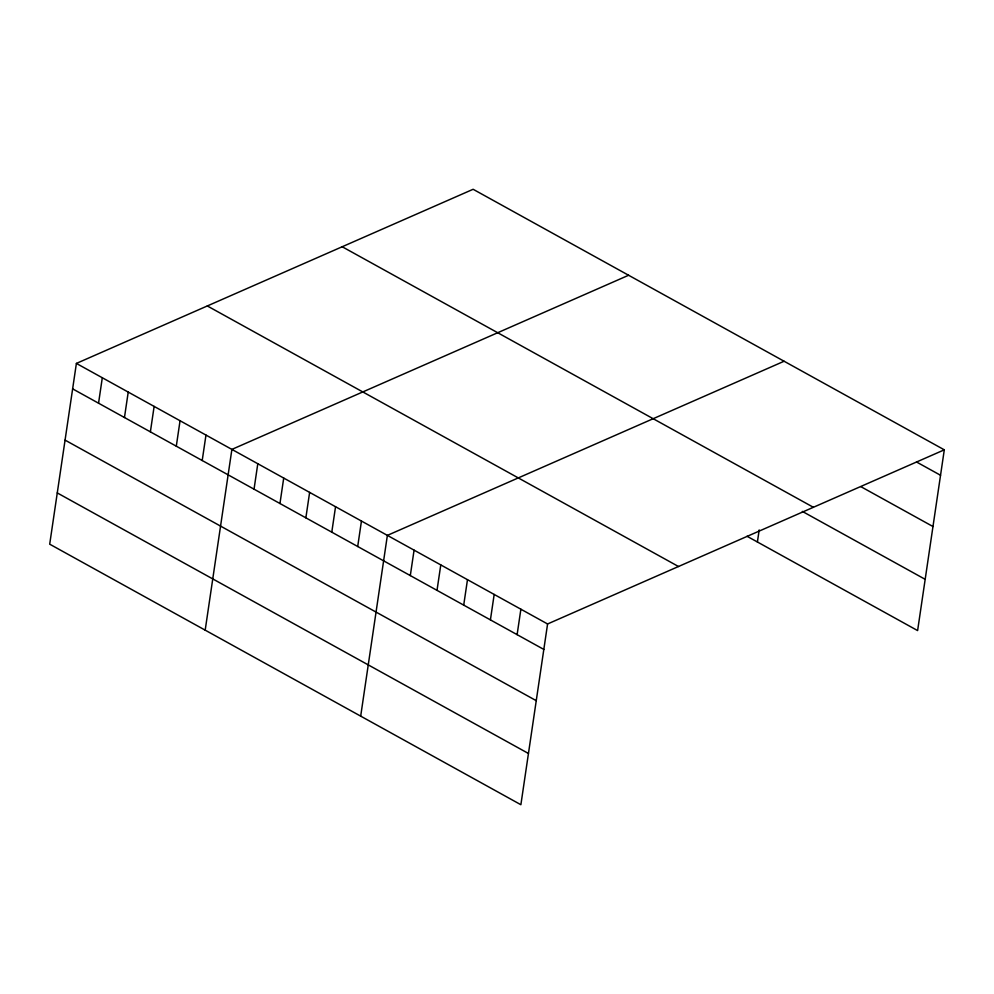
<?xml version="1.0" encoding="UTF-8"?>
<svg xmlns="http://www.w3.org/2000/svg" width="994" height="994" viewBox="0 0 994 994"><rect width="100%" height="100%" fill="white"/><g stroke="black" fill="none" stroke-linecap="round" stroke-linejoin="round"><path stroke-width="1.49" d="M944.3 449.822L473.119 189.282L76.389 363.419L49.7 544.178L520.881 804.718L547.582 623.971L944.3 449.822L917.611 630.581L747.041 536.263M98.555 403.191L102.307 377.745M124.461 417.53L128.226 392.083M150.38 431.856L154.132 406.409M176.298 446.182L180.051 420.735M202.204 460.52L205.969 435.074M205.186 630.159L231.888 449.4L628.606 275.263M254.042 489.172L257.794 463.726M279.96 503.511L283.712 478.064M305.866 517.837L309.631 492.39M331.785 532.163L335.55 506.716M357.703 546.501L361.456 521.055M360.685 716.14L387.374 535.381L784.092 361.244M410.311 575.588L414.076 550.142M437.012 590.361L440.777 564.915M463.713 605.122L467.478 579.676M490.415 619.883L494.18 594.437M517.116 634.644L520.881 609.198M757.403 541.991L759.192 529.939M916.518 461.986L940.548 475.269M860.879 486.662L932.968 526.522M342.197 246.748L813.378 507.288M802.357 511.413L925.178 579.328M207.311 305.953L678.492 566.505M76.389 363.419L547.582 623.971M72.637 388.865L543.817 649.417M65.07 440.118L536.251 700.671M57.267 492.925L528.448 753.477"/></g></svg>
